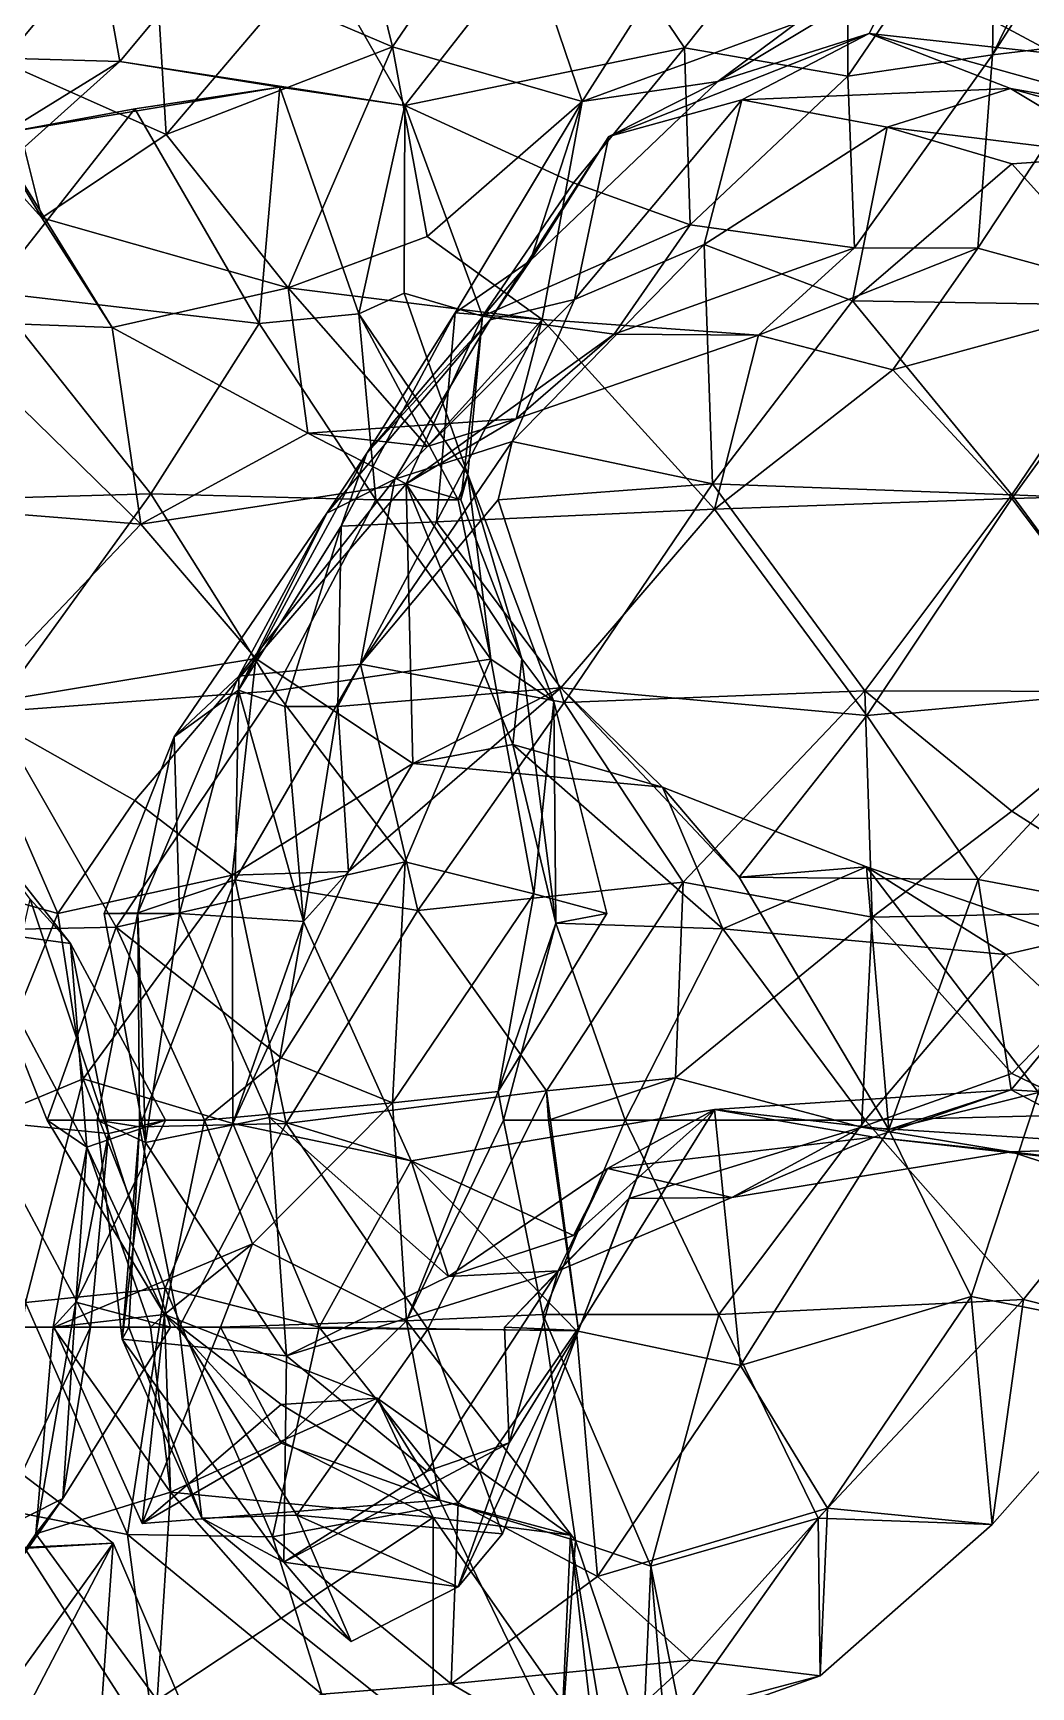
# Model space of a CAD drawing. Extents: x 290034 to 295698, y 4553723 to 4561693.
# Drawn here: x 294157.6 to 294243.6, y 4558840.3 to 4558982.8 of the extents above; entities that cross this region are included whole.
import ezdxf

# ---------------------------------------------------------------- set-up
doc = ezdxf.new("R2010")
doc.units = 0
doc.layers.add('Au_ppm_Pref_-_0_2', color=7, linetype='CONTINUOUS')

msp = doc.modelspace()

# ---------------------------------------------------------------- linework, layer by layer
at = {"layer": 'Au_ppm_Pref_-_0_2'}
for points in [[(294213.74, 4558981.51, 1814.9), (294204.37, 4558995.38, 1816.38), (294227.8, 4558999.2, 1815.63)], [(294213.74, 4558981.51, 1814.9), (294227.8, 4558999.2, 1815.63), (294227.8, 4558979.06, 1811.23)], [(294240.58, 4558997.82, 1810.99), (294227.8, 4558979.06, 1811.23), (294227.8, 4558999.2, 1815.63)], [(294249.56, 4558999.91, 1805.55), (294240.29, 4558980.88, 1804.52), (294240.58, 4558997.82, 1810.99)], [(294249.56, 4558999.91, 1805.55), (294250.02, 4558996.01, 1800.73), (294240.29, 4558980.88, 1804.52)], [(294161.83, 4558998.42, 1812.17), (294150.03, 4558980.75, 1812.16), (294147.19, 4558996.01, 1808.65)], [(294165.09, 4558980.32, 1818.17), (294150.03, 4558980.75, 1812.16), (294161.83, 4558998.42, 1812.17)], [(294154.99, 4558980.28, 1789.01), (294167.79, 4558995.62, 1790.18), (294151.19, 4558997.82, 1791.68)], [(294178.31, 4558996.24, 1815.52), (294165.09, 4558980.32, 1818.17), (294161.83, 4558998.42, 1812.17)], [(294240.58, 4558997.82, 1810.99), (294240.29, 4558980.88, 1804.52), (294227.8, 4558979.06, 1811.23)], [(294189.64, 4558976.52, 1816.63), (294165.09, 4558980.32, 1818.17), (294178.31, 4558996.24, 1815.52)], [(294189.64, 4558976.52, 1816.63), (294178.31, 4558996.24, 1815.52), (294204.37, 4558995.38, 1816.38)], [(294178.97, 4558985.7, 1790.24), (294188.56, 4558981.59, 1791.13), (294185.04, 4558996.01, 1790.81)], [(294188.56, 4558981.59, 1791.13), (294198.42, 4558996.01, 1790.97), (294185.04, 4558996.01, 1790.81)], [(294204.92, 4558976.87, 1788.7), (294198.42, 4558996.01, 1790.97), (294188.56, 4558981.59, 1791.13)], [(294204.92, 4558976.87, 1788.7), (294216.82, 4558995.51, 1789.87), (294198.42, 4558996.01, 1790.97)], [(294245.64, 4558980.97, 1780.73), (294241.67, 4558996.41, 1787.59), (294232.41, 4558988.11, 1780.6)], [(294250.02, 4558996.01, 1800.73), (294250.82, 4558982.15, 1798.44), (294240.29, 4558980.88, 1804.52)], [(294261.93, 4558996.01, 1794.07), (294241.67, 4558996.41, 1787.59), (294253.78, 4558977.43, 1788.26)], [(294253.78, 4558977.43, 1788.26), (294241.67, 4558996.41, 1787.59), (294245.64, 4558980.97, 1780.73)], [(294167.79, 4558995.62, 1790.18), (294154.99, 4558980.28, 1789.01), (294169.08, 4558974.03, 1791.01)], [(294167.79, 4558995.62, 1790.18), (294169.08, 4558974.03, 1791.01), (294178.97, 4558985.7, 1790.24)], [(294189.64, 4558976.52, 1816.63), (294204.37, 4558995.38, 1816.38), (294213.74, 4558981.51, 1814.9)], [(294204.92, 4558976.87, 1788.7), (294223.42, 4558983.66, 1786.88), (294216.82, 4558995.51, 1789.87)], [(294216.6, 4558978.61, 1781.85), (294232.41, 4558988.11, 1780.6), (294223.42, 4558983.66, 1786.88)], [(294232.41, 4558988.11, 1780.6), (294216.6, 4558978.61, 1781.85), (294229.64, 4558982.73, 1775.35)], [(294232.41, 4558988.11, 1780.6), (294229.64, 4558982.73, 1775.35), (294245.64, 4558980.97, 1780.73)], [(294169.08, 4558974.03, 1791.01), (294188.56, 4558981.59, 1791.13), (294178.97, 4558985.7, 1790.24)], [(294204.92, 4558976.87, 1788.7), (294216.6, 4558978.61, 1781.85), (294223.42, 4558983.66, 1786.88)], [(294229.64, 4558982.73, 1775.35), (294216.6, 4558978.61, 1781.85), (294207.23, 4558973.85, 1775.86)], [(294229.64, 4558982.73, 1775.35), (294207.23, 4558973.85, 1775.86), (294218.67, 4558977.02, 1770.86)], [(294218.67, 4558977.02, 1770.86), (294241.82, 4558977.98, 1769.95), (294229.64, 4558982.73, 1775.35)], [(294245.64, 4558980.97, 1780.73), (294229.64, 4558982.73, 1775.35), (294254.82, 4558975.7, 1775.84)], [(294254.82, 4558975.7, 1775.84), (294229.64, 4558982.73, 1775.35), (294241.82, 4558977.98, 1769.95)], [(294240.29, 4558980.88, 1804.52), (294250.82, 4558982.15, 1798.44), (294239.03, 4558964.24, 1797.84)], [(294250.82, 4558982.15, 1798.44), (294254.53, 4558959.98, 1794.57), (294239.03, 4558964.24, 1797.84)], [(294158.35, 4558966.86, 1793.68), (294145.85, 4558980.68, 1793.68), (294152.23, 4558977.11, 1799.02)], [(294145.85, 4558980.68, 1793.68), (294158.35, 4558966.86, 1793.68), (294154.99, 4558980.28, 1789.01)], [(294165.09, 4558980.32, 1818.17), (294146.23, 4558963.42, 1817.43), (294150.03, 4558980.75, 1812.16)], [(294155.14, 4558974.17, 1822.68), (294146.23, 4558963.42, 1817.43), (294165.09, 4558980.32, 1818.17)], [(294178.86, 4558978.11, 1823.32), (294155.14, 4558974.17, 1822.68), (294165.09, 4558980.32, 1818.17)], [(294178.86, 4558978.11, 1823.32), (294165.09, 4558980.32, 1818.17), (294189.64, 4558976.52, 1816.63)], [(294188.56, 4558981.59, 1791.13), (294169.08, 4558974.03, 1791.01), (294179.58, 4558960.83, 1793.95)], [(294191.57, 4558965.23, 1789.35), (294188.56, 4558981.59, 1791.13), (294179.58, 4558960.83, 1793.95)], [(294191.57, 4558965.23, 1789.35), (294204.92, 4558976.87, 1788.7), (294188.56, 4558981.59, 1791.13)], [(294189.64, 4558976.52, 1816.63), (294213.74, 4558981.51, 1814.9), (294204.16, 4558969.87, 1814.27)], [(294204.16, 4558969.87, 1814.27), (294213.74, 4558981.51, 1814.9), (294214.24, 4558966.24, 1810.73)], [(294227.8, 4558979.06, 1811.23), (294214.24, 4558966.24, 1810.73), (294213.74, 4558981.51, 1814.9)], [(294228.39, 4558964.26, 1804.72), (294227.8, 4558979.06, 1811.23), (294240.29, 4558980.88, 1804.52)], [(294228.39, 4558964.26, 1804.72), (294240.29, 4558980.88, 1804.52), (294239.03, 4558964.24, 1797.84)], [(294158.35, 4558966.86, 1793.68), (294169.08, 4558974.03, 1791.01), (294154.99, 4558980.28, 1789.01)], [(294214.24, 4558966.24, 1810.73), (294227.8, 4558979.06, 1811.23), (294228.39, 4558964.26, 1804.72)], [(294178.86, 4558978.11, 1823.32), (294166.37, 4558976.25, 1828.66), (294155.14, 4558974.17, 1822.68)], [(294178.86, 4558978.11, 1823.32), (294177.07, 4558957.76, 1828.9), (294166.37, 4558976.25, 1828.66)], [(294178.86, 4558978.11, 1823.32), (294185.68, 4558958.59, 1822.49), (294177.07, 4558957.76, 1828.9)], [(294178.86, 4558978.11, 1823.32), (294189.64, 4558976.52, 1816.63), (294185.68, 4558958.59, 1822.49)], [(294204.92, 4558976.87, 1788.7), (294200.46, 4558963.16, 1780.9), (294216.6, 4558978.61, 1781.85)], [(294200.46, 4558963.16, 1780.9), (294207.23, 4558973.85, 1775.86), (294216.6, 4558978.61, 1781.85)], [(294241.82, 4558977.98, 1769.95), (294218.67, 4558977.02, 1770.86), (294231.2, 4558974.66, 1764.29)], [(294251.57, 4558972.16, 1764.58), (294241.82, 4558977.98, 1769.95), (294231.2, 4558974.66, 1764.29)], [(294254.82, 4558975.7, 1775.84), (294241.82, 4558977.98, 1769.95), (294264.93, 4558971.56, 1771.08)], [(294264.93, 4558971.56, 1771.08), (294241.82, 4558977.98, 1769.95), (294251.57, 4558972.16, 1764.58)], [(294164.41, 4558957.41, 1798.91), (294152.23, 4558977.11, 1799.02), (294148.93, 4558957.97, 1803.94)], [(294158.35, 4558966.86, 1793.68), (294152.23, 4558977.11, 1799.02), (294164.41, 4558957.41, 1798.91)], [(294177.07, 4558957.76, 1828.9), (294153.93, 4558960.45, 1829.31), (294166.37, 4558976.25, 1828.66)], [(294166.37, 4558976.25, 1828.66), (294153.93, 4558960.45, 1829.31), (294155.14, 4558974.17, 1822.68)], [(294189.64, 4558976.52, 1816.63), (294189.57, 4558960.37, 1817.43), (294185.68, 4558958.59, 1822.49)], [(294189.64, 4558976.52, 1816.63), (294196.34, 4558958.39, 1811.89), (294189.57, 4558960.37, 1817.43)], [(294204.16, 4558969.87, 1814.27), (294196.34, 4558958.39, 1811.89), (294189.64, 4558976.52, 1816.63)], [(294191.57, 4558965.23, 1789.35), (294201.48, 4558958.08, 1793.18), (294204.92, 4558976.87, 1788.7)], [(294193.96, 4558958.67, 1786.99), (294204.92, 4558976.87, 1788.7), (294201.48, 4558958.08, 1793.18)], [(294193.96, 4558958.67, 1786.99), (294200.46, 4558963.16, 1780.9), (294204.92, 4558976.87, 1788.7)], [(294204.25, 4558959.8, 1769.77), (294218.67, 4558977.02, 1770.86), (294207.23, 4558973.85, 1775.86)], [(294204.25, 4558959.8, 1769.77), (294215.44, 4558964.55, 1763.8), (294218.67, 4558977.02, 1770.86)], [(294218.67, 4558977.02, 1770.86), (294215.44, 4558964.55, 1763.8), (294231.2, 4558974.66, 1764.29)], [(294228.21, 4558959.71, 1759.68), (294231.2, 4558974.66, 1764.29), (294215.44, 4558964.55, 1763.8)], [(294231.2, 4558974.66, 1764.29), (294228.21, 4558959.71, 1759.68), (294241.96, 4558971.51, 1760.27)], [(294251.57, 4558972.16, 1764.58), (294231.2, 4558974.66, 1764.29), (294241.96, 4558971.51, 1760.27)], [(294158.35, 4558966.86, 1793.68), (294179.58, 4558960.83, 1793.95), (294169.08, 4558974.03, 1791.01)], [(294204.25, 4558959.8, 1769.77), (294207.23, 4558973.85, 1775.86), (294197, 4558958.05, 1775.86)], [(294207.23, 4558973.85, 1775.86), (294200.46, 4558963.16, 1780.9), (294197, 4558958.05, 1775.86)], [(294251.57, 4558972.16, 1764.58), (294241.96, 4558971.51, 1760.27), (294252.98, 4558959.3, 1759.14)], [(294241.96, 4558971.51, 1760.27), (294228.21, 4558959.71, 1759.68), (294252.98, 4558959.3, 1759.14)], [(294214.24, 4558966.24, 1810.73), (294196.34, 4558958.39, 1811.89), (294204.16, 4558969.87, 1814.27)], [(294179.58, 4558960.83, 1793.95), (294158.35, 4558966.86, 1793.68), (294164.41, 4558957.41, 1798.91)], [(294196.34, 4558958.39, 1811.89), (294214.24, 4558966.24, 1810.73), (294207.69, 4558956.82, 1805.77)], [(294228.39, 4558964.26, 1804.72), (294207.69, 4558956.82, 1805.77), (294214.24, 4558966.24, 1810.73)], [(294201.48, 4558958.08, 1793.18), (294191.57, 4558965.23, 1789.35), (294179.58, 4558960.83, 1793.95)], [(294204.25, 4558959.8, 1769.77), (294198.88, 4558947.57, 1763.03), (294215.44, 4558964.55, 1763.8)], [(294215.44, 4558964.55, 1763.8), (294198.88, 4558947.57, 1763.03), (294216.15, 4558943.94, 1759.33)], [(294207.69, 4558956.82, 1805.77), (294228.39, 4558964.26, 1804.72), (294220.12, 4558956.75, 1800.45)], [(294228.21, 4558959.71, 1759.68), (294215.44, 4558964.55, 1763.8), (294216.15, 4558943.94, 1759.33)], [(294239.03, 4558964.24, 1797.84), (294220.12, 4558956.75, 1800.45), (294228.39, 4558964.26, 1804.72)], [(294231.7, 4558953.75, 1794.78), (294220.12, 4558956.75, 1800.45), (294239.03, 4558964.24, 1797.84)], [(294239.03, 4558964.24, 1797.84), (294254.53, 4558959.98, 1794.57), (294231.7, 4558953.75, 1794.78)], [(294193.96, 4558958.67, 1786.99), (294186.36, 4558946.57, 1781.17), (294200.46, 4558963.16, 1780.9)], [(294186.36, 4558946.57, 1781.17), (294197, 4558958.05, 1775.86), (294200.46, 4558963.16, 1780.9)], [(294142.31, 4558942.34, 1828.67), (294153.93, 4558960.45, 1829.31), (294167.74, 4558943.06, 1830.46)], [(294177.07, 4558957.76, 1828.9), (294167.74, 4558943.06, 1830.46), (294153.93, 4558960.45, 1829.31)], [(294164.41, 4558957.41, 1798.91), (294181.27, 4558948.29, 1800.44), (294179.58, 4558960.83, 1793.95)], [(294181.27, 4558948.29, 1800.44), (294191.57, 4558947.14, 1795.2), (294179.58, 4558960.83, 1793.95)], [(294179.58, 4558960.83, 1793.95), (294191.57, 4558947.14, 1795.2), (294201.48, 4558958.08, 1793.18)], [(294185.68, 4558958.59, 1822.49), (294189.57, 4558960.37, 1817.43), (294195.08, 4558944.75, 1817.71)], [(294196.34, 4558958.39, 1811.89), (294195.08, 4558944.75, 1817.71), (294189.57, 4558960.37, 1817.43)], [(294204.25, 4558959.8, 1769.77), (294197, 4558958.05, 1775.86), (294188.77, 4558944.34, 1769.92)], [(294204.25, 4558959.8, 1769.77), (294188.77, 4558944.34, 1769.92), (294198.88, 4558947.57, 1763.03)], [(294216.15, 4558943.94, 1759.33), (294241.94, 4558942.99, 1758.9), (294228.21, 4558959.71, 1759.68)], [(294252.98, 4558959.3, 1759.14), (294228.21, 4558959.71, 1759.68), (294241.94, 4558942.99, 1758.9)], [(294254.53, 4558959.98, 1794.57), (294241.96, 4558942.66, 1792.78), (294231.7, 4558953.75, 1794.78)], [(294252.98, 4558959.3, 1759.14), (294241.94, 4558942.99, 1758.9), (294267.34, 4558941.92, 1758.75)], [(294241.96, 4558942.66, 1792.78), (294254.53, 4558959.98, 1794.57), (294267.29, 4558943.37, 1792.63)], [(294144.65, 4558942.24, 1805.86), (294166.89, 4558940.45, 1803.22), (294148.93, 4558957.97, 1803.94)], [(294166.89, 4558940.45, 1803.22), (294164.41, 4558957.41, 1798.91), (294148.93, 4558957.97, 1803.94)], [(294187.13, 4558942.56, 1827.22), (294167.74, 4558943.06, 1830.46), (294177.07, 4558957.76, 1828.9)], [(294185.68, 4558958.59, 1822.49), (294187.13, 4558942.56, 1827.22), (294177.07, 4558957.76, 1828.9)], [(294197, 4558958.05, 1775.86), (294186.36, 4558946.57, 1781.17), (294182.92, 4558941.41, 1776.81)], [(294182.92, 4558941.41, 1776.81), (294188.77, 4558944.34, 1769.92), (294197, 4558958.05, 1775.86)], [(294193.96, 4558958.67, 1786.99), (294192.37, 4558940.65, 1792.66), (294184.14, 4558940.29, 1787.04)], [(294193.96, 4558958.67, 1786.99), (294184.14, 4558940.29, 1787.04), (294186.36, 4558946.57, 1781.17)], [(294185.68, 4558958.59, 1822.49), (294194.22, 4558942.56, 1823.37), (294187.13, 4558942.56, 1827.22)], [(294194.22, 4558942.56, 1823.37), (294185.68, 4558958.59, 1822.49), (294195.08, 4558944.75, 1817.71)], [(294194.47, 4558942.56, 1811.49), (294196.34, 4558958.39, 1811.89), (294189.76, 4558943.92, 1806.03)], [(294189.76, 4558943.92, 1806.03), (294196.34, 4558958.39, 1811.89), (294207.69, 4558956.82, 1805.77)], [(294199.23, 4558949.54, 1799.62), (294201.48, 4558958.08, 1793.18), (294191.57, 4558947.14, 1795.2)], [(294193.96, 4558958.67, 1786.99), (294201.48, 4558958.08, 1793.18), (294192.37, 4558940.65, 1792.66)], [(294216.33, 4558941.74, 1794.13), (294192.37, 4558940.65, 1792.66), (294201.48, 4558958.08, 1793.18)], [(294196.34, 4558958.39, 1811.89), (294194.47, 4558942.56, 1811.49), (294195.08, 4558944.75, 1817.71)], [(294220.12, 4558956.75, 1800.45), (294201.48, 4558958.08, 1793.18), (294199.23, 4558949.54, 1799.62)], [(294220.12, 4558956.75, 1800.45), (294216.33, 4558941.74, 1794.13), (294201.48, 4558958.08, 1793.18)], [(294166.89, 4558940.45, 1803.22), (294181.27, 4558948.29, 1800.44), (294164.41, 4558957.41, 1798.91)], [(294207.69, 4558956.82, 1805.77), (294199.23, 4558949.54, 1799.62), (294189.76, 4558943.92, 1806.03)], [(294199.23, 4558949.54, 1799.62), (294207.69, 4558956.82, 1805.77), (294220.12, 4558956.75, 1800.45)], [(294220.12, 4558956.75, 1800.45), (294231.7, 4558953.75, 1794.78), (294216.33, 4558941.74, 1794.13)], [(294216.33, 4558941.74, 1794.13), (294231.7, 4558953.75, 1794.78), (294241.96, 4558942.66, 1792.78)], [(294181.27, 4558948.29, 1800.44), (294189.76, 4558943.92, 1806.03), (294199.23, 4558949.54, 1799.62)], [(294181.27, 4558948.29, 1800.44), (294199.23, 4558949.54, 1799.62), (294191.57, 4558947.14, 1795.2)], [(294181.27, 4558948.29, 1800.44), (294166.89, 4558940.45, 1803.22), (294189.76, 4558943.92, 1806.03)], [(294188.77, 4558944.34, 1769.92), (294185.81, 4558928.39, 1762.58), (294198.88, 4558947.57, 1763.03)], [(294197.68, 4558942.56, 1760.92), (294198.88, 4558947.57, 1763.03), (294185.81, 4558928.39, 1762.58)], [(294198.88, 4558947.57, 1763.03), (294197.68, 4558942.56, 1760.92), (294216.15, 4558943.94, 1759.33)], [(294184.14, 4558940.29, 1787.04), (294175.3, 4558926.15, 1781.8), (294186.36, 4558946.57, 1781.17)], [(294182.92, 4558941.41, 1776.81), (294186.36, 4558946.57, 1781.17), (294175.3, 4558926.15, 1781.8)], [(294194.22, 4558942.56, 1823.37), (294195.08, 4558944.75, 1817.71), (294197.05, 4558928.84, 1824.72)], [(294199.71, 4558928.85, 1811.49), (294195.08, 4558944.75, 1817.71), (294194.47, 4558942.56, 1811.49)], [(294202.47, 4558925.17, 1817.36), (294197.05, 4558928.84, 1824.72), (294195.08, 4558944.75, 1817.71)], [(294195.08, 4558944.75, 1817.71), (294199.71, 4558928.85, 1811.49), (294202.47, 4558925.17, 1817.36)], [(294166.89, 4558940.45, 1803.22), (294176.79, 4558928.89, 1803.14), (294189.76, 4558943.92, 1806.03)], [(294182.92, 4558941.41, 1776.81), (294175.34, 4558927.36, 1770.05), (294188.77, 4558944.34, 1769.92)], [(294188.77, 4558944.34, 1769.92), (294175.34, 4558927.36, 1770.05), (294185.81, 4558928.39, 1762.58)], [(294190.33, 4558919.84, 1800), (294189.76, 4558943.92, 1806.03), (294176.79, 4558928.89, 1803.14)], [(294190.33, 4558919.84, 1800), (294198.93, 4558921.47, 1805.53), (294189.76, 4558943.92, 1806.03)], [(294198.93, 4558921.47, 1805.53), (294199.71, 4558928.85, 1811.49), (294189.76, 4558943.92, 1806.03)], [(294189.76, 4558943.92, 1806.03), (294199.71, 4558928.85, 1811.49), (294194.47, 4558942.56, 1811.49)], [(294216.15, 4558943.94, 1759.33), (294197.68, 4558942.56, 1760.92), (294203.37, 4558925.08, 1759.53)], [(294203.37, 4558925.08, 1759.53), (294229.29, 4558926.11, 1759.56), (294216.15, 4558943.94, 1759.33)], [(294216.15, 4558943.94, 1759.33), (294229.29, 4558926.11, 1759.56), (294241.94, 4558942.99, 1758.9)], [(294267.29, 4558943.37, 1792.63), (294254.34, 4558926.28, 1791.94), (294241.96, 4558942.66, 1792.78)], [(294167.74, 4558943.06, 1830.46), (294154.13, 4558924.28, 1829.52), (294142.31, 4558942.34, 1828.67)], [(294151.94, 4558924.79, 1803.42), (294166.89, 4558940.45, 1803.22), (294144.65, 4558942.24, 1805.86)], [(294167.74, 4558943.06, 1830.46), (294178.42, 4558926.1, 1828.79), (294154.13, 4558924.28, 1829.52)], [(294178.42, 4558926.1, 1828.79), (294167.74, 4558943.06, 1830.46), (294187.13, 4558942.56, 1827.22)], [(294178.42, 4558926.1, 1828.79), (294187.13, 4558942.56, 1827.22), (294197.05, 4558928.84, 1824.72)], [(294203.37, 4558925.08, 1759.53), (294197.68, 4558942.56, 1760.92), (294185.81, 4558928.39, 1762.58)], [(294187.13, 4558942.56, 1827.22), (294194.22, 4558942.56, 1823.37), (294197.05, 4558928.84, 1824.72)], [(294229.45, 4558923.98, 1792.3), (294216.33, 4558941.74, 1794.13), (294241.96, 4558942.66, 1792.78)], [(294254.43, 4558926.05, 1759.45), (294241.94, 4558942.99, 1758.9), (294229.29, 4558926.11, 1759.56)], [(294229.45, 4558923.98, 1792.3), (294241.96, 4558942.66, 1792.78), (294254.34, 4558926.28, 1791.94)], [(294254.43, 4558926.05, 1759.45), (294267.34, 4558941.92, 1758.75), (294241.94, 4558942.99, 1758.9)], [(294176.79, 4558928.89, 1803.14), (294166.89, 4558940.45, 1803.22), (294151.94, 4558924.79, 1803.42)], [(294182.92, 4558941.41, 1776.81), (294175.3, 4558926.15, 1781.8), (294169.77, 4558922.13, 1775.86)], [(294182.92, 4558941.41, 1776.81), (294169.77, 4558922.13, 1775.86), (294175.34, 4558927.36, 1770.05)], [(294183.85, 4558924.74, 1791.37), (294192.37, 4558940.65, 1792.66), (294203.07, 4558926.35, 1794.48)], [(294183.85, 4558924.74, 1791.37), (294184.14, 4558940.29, 1787.04), (294192.37, 4558940.65, 1792.66)], [(294203.07, 4558926.35, 1794.48), (294192.37, 4558940.65, 1792.66), (294216.33, 4558941.74, 1794.13)], [(294216.33, 4558941.74, 1794.13), (294229.45, 4558923.98, 1792.3), (294203.07, 4558926.35, 1794.48)], [(294184.14, 4558940.29, 1787.04), (294179.3, 4558924.74, 1787.74), (294175.3, 4558926.15, 1781.8)], [(294183.85, 4558924.74, 1791.37), (294179.3, 4558924.74, 1787.74), (294184.14, 4558940.29, 1787.04)], [(294166.37, 4558916.66, 1802.31), (294176.79, 4558928.89, 1803.14), (294151.94, 4558924.79, 1803.42)], [(294174.75, 4558910.22, 1798.56), (294176.79, 4558928.89, 1803.14), (294166.37, 4558916.66, 1802.31)], [(294176.79, 4558928.89, 1803.14), (294174.75, 4558910.22, 1798.56), (294190.33, 4558919.84, 1800)], [(294175.34, 4558927.36, 1770.05), (294175.01, 4558909.82, 1762.97), (294185.81, 4558928.39, 1762.58)], [(294190.76, 4558907.16, 1759.55), (294185.81, 4558928.39, 1762.58), (294175.01, 4558909.82, 1762.97)], [(294178.42, 4558926.1, 1828.79), (294197.05, 4558928.84, 1824.72), (294189.67, 4558911.36, 1826.94)], [(294203.37, 4558925.08, 1759.53), (294185.81, 4558928.39, 1762.58), (294190.76, 4558907.16, 1759.55)], [(294189.67, 4558911.36, 1826.94), (294197.05, 4558928.84, 1824.72), (294200.74, 4558908.61, 1822.9)], [(294200.74, 4558908.61, 1822.9), (294197.05, 4558928.84, 1824.72), (294202.47, 4558925.17, 1817.36)], [(294198.93, 4558921.47, 1805.53), (294202.64, 4558906.07, 1811.22), (294199.71, 4558928.85, 1811.49)], [(294199.71, 4558928.85, 1811.49), (294202.64, 4558906.07, 1811.22), (294202.47, 4558925.17, 1817.36)], [(294166.62, 4558906.98, 1769.89), (294175.34, 4558927.36, 1770.05), (294169.77, 4558922.13, 1775.86)], [(294175.01, 4558909.82, 1762.97), (294175.34, 4558927.36, 1770.05), (294166.62, 4558906.98, 1769.89)], [(294184.77, 4558910.54, 1793.68), (294183.85, 4558924.74, 1791.37), (294203.07, 4558926.35, 1794.48)], [(294190.33, 4558919.84, 1800), (294184.77, 4558910.54, 1793.68), (294203.07, 4558926.35, 1794.48)], [(294190.33, 4558919.84, 1800), (294203.07, 4558926.35, 1794.48), (294211.85, 4558917.79, 1799.62)], [(294203.07, 4558926.35, 1794.48), (294229.45, 4558923.98, 1792.3), (294218.46, 4558910.05, 1794.37)], [(294211.85, 4558917.79, 1799.62), (294203.07, 4558926.35, 1794.48), (294218.46, 4558910.05, 1794.37)], [(294229.45, 4558923.98, 1792.3), (294254.34, 4558926.28, 1791.94), (294239.04, 4558909.84, 1791.32)], [(294254.34, 4558926.28, 1791.94), (294254.47, 4558906.94, 1787.68), (294239.04, 4558909.84, 1791.32)], [(294146.43, 4558910.64, 1806.53), (294159.72, 4558906.92, 1802.42), (294151.94, 4558924.79, 1803.42)], [(294166.37, 4558916.66, 1802.31), (294151.94, 4558924.79, 1803.42), (294159.72, 4558906.92, 1802.42)], [(294164.76, 4558905.75, 1829.06), (294154.13, 4558924.28, 1829.52), (294178.42, 4558926.1, 1828.79)], [(294164.76, 4558905.75, 1829.06), (294178.42, 4558926.1, 1828.79), (294189.67, 4558911.36, 1826.94)], [(294169.77, 4558922.13, 1775.86), (294175.3, 4558926.15, 1781.8), (294170.22, 4558906.92, 1780.99)], [(294180.9, 4558906.22, 1787.93), (294170.22, 4558906.92, 1780.99), (294175.3, 4558926.15, 1781.8)], [(294180.9, 4558906.22, 1787.93), (294175.3, 4558926.15, 1781.8), (294179.3, 4558924.74, 1787.74)], [(294203.37, 4558925.08, 1759.53), (294190.76, 4558907.16, 1759.55), (294213.63, 4558909.61, 1760.41)], [(294202.47, 4558925.17, 1817.36), (294207.05, 4558906.92, 1817.43), (294200.74, 4558908.61, 1822.9)], [(294202.47, 4558925.17, 1817.36), (294202.64, 4558906.07, 1811.22), (294207.05, 4558906.92, 1817.43)], [(294203.37, 4558925.08, 1759.53), (294213.63, 4558909.61, 1760.41), (294229.29, 4558926.11, 1759.56)], [(294229.29, 4558926.11, 1759.56), (294213.63, 4558909.61, 1760.41), (294229.9, 4558906.6, 1763.5)], [(294254.43, 4558926.05, 1759.45), (294229.29, 4558926.11, 1759.56), (294241.96, 4558915.72, 1760.97)], [(294241.96, 4558915.72, 1760.97), (294229.29, 4558926.11, 1759.56), (294229.9, 4558906.6, 1763.5)], [(294254.43, 4558926.05, 1759.45), (294241.96, 4558915.72, 1760.97), (294255.48, 4558907.09, 1764.37)], [(294164.76, 4558905.75, 1829.06), (294152.28, 4558905.47, 1834.67), (294154.13, 4558924.28, 1829.52)], [(294183.85, 4558924.74, 1791.37), (294180.9, 4558906.22, 1787.93), (294179.3, 4558924.74, 1787.74)], [(294183.85, 4558924.74, 1791.37), (294184.77, 4558910.54, 1793.68), (294180.9, 4558906.22, 1787.93)], [(294229.45, 4558923.98, 1792.3), (294239.04, 4558909.84, 1791.32), (294218.46, 4558910.05, 1794.37)], [(294170.22, 4558906.92, 1780.99), (294163.73, 4558906.92, 1775.86), (294169.77, 4558922.13, 1775.86)], [(294169.77, 4558922.13, 1775.86), (294163.73, 4558906.92, 1775.86), (294166.62, 4558906.98, 1769.89)], [(294190.33, 4558919.84, 1800), (294211.85, 4558917.79, 1799.62), (294198.93, 4558921.47, 1805.53)], [(294211.85, 4558917.79, 1799.62), (294217.03, 4558905.59, 1805.25), (294198.93, 4558921.47, 1805.53)], [(294198.93, 4558921.47, 1805.53), (294217.03, 4558905.59, 1805.25), (294202.64, 4558906.07, 1811.22)], [(294190.33, 4558919.84, 1800), (294174.75, 4558910.22, 1798.56), (294184.77, 4558910.54, 1793.68)], [(294149.5, 4558918.7, 1841.19), (294160.82, 4558904.33, 1841.19), (294157.36, 4558908.14, 1847.11)], [(294160.82, 4558904.33, 1841.19), (294149.5, 4558918.7, 1841.19), (294152.28, 4558905.47, 1834.67)], [(294217.03, 4558905.59, 1805.25), (294211.85, 4558917.79, 1799.62), (294229.43, 4558910.92, 1799.56)], [(294211.85, 4558917.79, 1799.62), (294218.46, 4558910.05, 1794.37), (294229.43, 4558910.92, 1799.56)], [(294166.37, 4558916.66, 1802.31), (294159.72, 4558906.92, 1802.42), (294174.75, 4558910.22, 1798.56)], [(294255.48, 4558907.09, 1764.37), (294241.96, 4558915.72, 1760.97), (294229.9, 4558906.6, 1763.5)], [(294159.72, 4558906.92, 1802.42), (294146.43, 4558910.64, 1806.53), (294152.29, 4558888.67, 1805.15)], [(294164.76, 4558905.75, 1829.06), (294189.67, 4558911.36, 1826.94), (294178.97, 4558894.49, 1827.52)], [(294174.75, 4558910.22, 1798.56), (294174.81, 4558888.81, 1792.59), (294184.77, 4558910.54, 1793.68)], [(294184.77, 4558910.54, 1793.68), (294174.81, 4558888.81, 1792.59), (294180.9, 4558906.22, 1787.93)], [(294188.56, 4558890.59, 1822.63), (294178.97, 4558894.49, 1827.52), (294189.67, 4558911.36, 1826.94)], [(294200.74, 4558908.61, 1822.9), (294188.56, 4558890.59, 1822.63), (294189.67, 4558911.36, 1826.94)], [(294241.42, 4558903.39, 1805.09), (294217.03, 4558905.59, 1805.25), (294229.43, 4558910.92, 1799.56)], [(294218.46, 4558910.05, 1794.37), (294231.34, 4558888.3, 1793.46), (294229.43, 4558910.92, 1799.56)], [(294231.34, 4558888.3, 1793.46), (294244.23, 4558891.5, 1797.75), (294229.43, 4558910.92, 1799.56)], [(294229.43, 4558910.92, 1799.56), (294244.23, 4558891.5, 1797.75), (294247.38, 4558904.77, 1799.62)], [(294229.43, 4558910.92, 1799.56), (294247.38, 4558904.77, 1799.62), (294241.42, 4558903.39, 1805.09)], [(294174.75, 4558910.22, 1798.56), (294159.72, 4558906.92, 1802.42), (294161.92, 4558892.66, 1798.5)], [(294174.75, 4558910.22, 1798.56), (294161.92, 4558892.66, 1798.5), (294174.81, 4558888.81, 1792.59)], [(294166.77, 4558888.54, 1764.23), (294175.01, 4558909.82, 1762.97), (294166.62, 4558906.98, 1769.89)], [(294166.77, 4558888.54, 1764.23), (294179.41, 4558888.83, 1758.29), (294175.01, 4558909.82, 1762.97)], [(294190.76, 4558907.16, 1759.55), (294175.01, 4558909.82, 1762.97), (294179.41, 4558888.83, 1758.29)], [(294213.63, 4558909.61, 1760.41), (294190.76, 4558907.16, 1759.55), (294201.85, 4558891.63, 1759.97)], [(294213.63, 4558909.61, 1760.41), (294201.85, 4558891.63, 1759.97), (294212.97, 4558892.75, 1765.05)], [(294213.63, 4558909.61, 1760.41), (294212.97, 4558892.75, 1765.05), (294229.9, 4558906.6, 1763.5)], [(294218.46, 4558910.05, 1794.37), (294239.04, 4558909.84, 1791.32), (294231.34, 4558888.3, 1793.46)], [(294239.04, 4558909.84, 1791.32), (294241.89, 4558891.71, 1786.9), (294231.34, 4558888.3, 1793.46)], [(294254.47, 4558906.94, 1787.68), (294241.89, 4558891.71, 1786.9), (294239.04, 4558909.84, 1791.32)], [(294153, 4558889.06, 1853.18), (294157.36, 4558908.14, 1847.11), (294164.1, 4558887.95, 1846.72)], [(294164.1, 4558887.95, 1846.72), (294157.36, 4558908.14, 1847.11), (294160.82, 4558904.33, 1841.19)], [(294188.56, 4558890.59, 1822.63), (294200.74, 4558908.61, 1822.9), (294197.68, 4558891.59, 1817.43)], [(294197.68, 4558891.59, 1817.43), (294200.74, 4558908.61, 1822.9), (294207.05, 4558906.92, 1817.43)], [(294159.72, 4558906.92, 1802.42), (294152.29, 4558888.67, 1805.15), (294161.92, 4558892.66, 1798.5)], [(294167.29, 4558887.17, 1775.3), (294163.11, 4558889.1, 1769.92), (294166.62, 4558906.98, 1769.89)], [(294166.62, 4558906.98, 1769.89), (294163.11, 4558889.1, 1769.92), (294166.77, 4558888.54, 1764.23)], [(294167.29, 4558887.17, 1775.3), (294166.62, 4558906.98, 1769.89), (294163.73, 4558906.92, 1775.86)], [(294170.22, 4558906.92, 1780.99), (294167.29, 4558887.17, 1775.3), (294163.73, 4558906.92, 1775.86)], [(294170.22, 4558906.92, 1780.99), (294177.98, 4558889.35, 1781.78), (294167.29, 4558887.17, 1775.3)], [(294180.9, 4558906.22, 1787.93), (294177.98, 4558889.35, 1781.78), (294170.22, 4558906.92, 1780.99)], [(294190.76, 4558907.16, 1759.55), (294179.41, 4558888.83, 1758.29), (294201.85, 4558891.63, 1759.97)], [(294197.68, 4558891.59, 1817.43), (294207.05, 4558906.92, 1817.43), (294202.64, 4558906.07, 1811.22)], [(294229.9, 4558906.6, 1763.5), (294212.97, 4558892.75, 1765.05), (294228.99, 4558888.51, 1769.68)], [(294229.9, 4558906.6, 1763.5), (294228.99, 4558888.51, 1769.68), (294241.96, 4558893.12, 1765.32)], [(294255.48, 4558907.09, 1764.37), (294229.9, 4558906.6, 1763.5), (294241.96, 4558893.12, 1765.32)], [(294269.57, 4558890, 1787.18), (294241.89, 4558891.71, 1786.9), (294254.47, 4558906.94, 1787.68)], [(294255.48, 4558907.09, 1764.37), (294241.96, 4558893.12, 1765.32), (294254.95, 4558886.84, 1769.29)], [(294164.76, 4558905.75, 1829.06), (294158.8, 4558889.1, 1830.12), (294152.28, 4558905.47, 1834.67)], [(294152.28, 4558905.47, 1834.67), (294162.24, 4558886.77, 1835.7), (294160.82, 4558904.33, 1841.19)], [(294152.28, 4558905.47, 1834.67), (294158.8, 4558889.1, 1830.12), (294162.24, 4558886.77, 1835.7)], [(294164.76, 4558905.75, 1829.06), (294172.37, 4558889.1, 1826.2), (294158.8, 4558889.1, 1830.12)], [(294164.76, 4558905.75, 1829.06), (294178.97, 4558894.49, 1827.52), (294172.37, 4558889.1, 1826.2)], [(294180.9, 4558906.22, 1787.93), (294174.81, 4558888.81, 1792.59), (294190.18, 4558885.6, 1787.26)], [(294190.18, 4558885.6, 1787.26), (294177.98, 4558889.35, 1781.78), (294180.9, 4558906.22, 1787.93)], [(294202.64, 4558906.07, 1811.22), (294198.14, 4558889.1, 1812.72), (294197.68, 4558891.59, 1817.43)], [(294208.62, 4558889.1, 1807.65), (294198.14, 4558889.1, 1812.72), (294202.64, 4558906.07, 1811.22)], [(294217.03, 4558905.59, 1805.25), (294208.62, 4558889.1, 1807.65), (294202.64, 4558906.07, 1811.22)], [(294217.03, 4558905.59, 1805.25), (294229.31, 4558889.11, 1806.32), (294208.62, 4558889.1, 1807.65)], [(294241.42, 4558903.39, 1805.09), (294229.31, 4558889.11, 1806.32), (294217.03, 4558905.59, 1805.25)], [(294162.24, 4558886.77, 1835.7), (294169.02, 4558889.1, 1841.19), (294160.82, 4558904.33, 1841.19)], [(294160.82, 4558904.33, 1841.19), (294169.02, 4558889.1, 1841.19), (294164.1, 4558887.95, 1846.72)], [(294241.42, 4558903.39, 1805.09), (294255.89, 4558889.77, 1805.37), (294229.31, 4558889.11, 1806.32)], [(294241.42, 4558903.39, 1805.09), (294247.38, 4558904.77, 1799.62), (294255.89, 4558889.77, 1805.37)], [(294188.56, 4558890.59, 1822.63), (294172.37, 4558889.1, 1826.2), (294178.97, 4558894.49, 1827.52)], [(294156.94, 4558873.39, 1799.86), (294161.92, 4558892.66, 1798.5), (294152.29, 4558888.67, 1805.15)], [(294168.97, 4558874.64, 1794.42), (294161.92, 4558892.66, 1798.5), (294156.94, 4558873.39, 1799.86)], [(294168.97, 4558874.64, 1794.42), (294174.81, 4558888.81, 1792.59), (294161.92, 4558892.66, 1798.5)], [(294202.02, 4558889.1, 1763.98), (294212.97, 4558892.75, 1765.05), (294201.85, 4558891.63, 1759.97)], [(294204.59, 4558870.99, 1763.76), (294212.97, 4558892.75, 1765.05), (294202.02, 4558889.1, 1763.98)], [(294212.97, 4558892.75, 1765.05), (294204.59, 4558870.99, 1763.76), (294208.94, 4558882.35, 1769.92)], [(294212.97, 4558892.75, 1765.05), (294208.94, 4558882.35, 1769.92), (294228.99, 4558888.51, 1769.68)], [(294254.95, 4558886.84, 1769.29), (294241.96, 4558893.12, 1765.32), (294228.99, 4558888.51, 1769.68)], [(294188.56, 4558890.59, 1822.63), (294176.52, 4558878.44, 1822.14), (294172.37, 4558889.1, 1826.2)], [(294189.79, 4558871.82, 1816.63), (294176.52, 4558878.44, 1822.14), (294188.56, 4558890.59, 1822.63)], [(294191.61, 4558871.1, 1757.05), (294201.85, 4558891.63, 1759.97), (294179.41, 4558888.83, 1758.29)], [(294189.79, 4558871.82, 1816.63), (294188.56, 4558890.59, 1822.63), (294197.68, 4558891.59, 1817.43)], [(294189.79, 4558871.82, 1816.63), (294197.68, 4558891.59, 1817.43), (294198.14, 4558889.1, 1812.72)], [(294204.59, 4558870.99, 1763.76), (294201.85, 4558891.63, 1759.97), (294191.61, 4558871.1, 1757.05)], [(294201.85, 4558891.63, 1759.97), (294204.59, 4558870.99, 1763.76), (294202.02, 4558889.1, 1763.98)], [(294231.34, 4558888.3, 1793.46), (294241.89, 4558891.71, 1786.9), (294216.31, 4558890.04, 1788.22)], [(294216.31, 4558890.04, 1788.22), (294241.89, 4558891.71, 1786.9), (294230.04, 4558887.63, 1782.3)], [(294254.88, 4558884.83, 1782.03), (294230.04, 4558887.63, 1782.3), (294241.89, 4558891.71, 1786.9)], [(294244.23, 4558891.5, 1797.75), (294231.34, 4558888.3, 1793.46), (294238.45, 4558873.91, 1795.13)], [(294244.23, 4558891.5, 1797.75), (294238.45, 4558873.91, 1795.13), (294254.75, 4558870.66, 1799.59)], [(294269.57, 4558890, 1787.18), (294254.88, 4558884.83, 1782.03), (294241.89, 4558891.71, 1786.9)], [(294167.29, 4558887.17, 1775.3), (294177.98, 4558889.35, 1781.78), (294179.44, 4558868.81, 1776.67)], [(294177.98, 4558889.35, 1781.78), (294190.18, 4558885.6, 1787.26), (294193.39, 4558875.63, 1781.21)], [(294177.98, 4558889.35, 1781.78), (294193.39, 4558875.63, 1781.21), (294179.44, 4558868.81, 1776.67)], [(294190.18, 4558885.6, 1787.26), (294204.43, 4558870.95, 1790.21), (294216.31, 4558890.04, 1788.22)], [(294204.16, 4558879.18, 1785.1), (294190.18, 4558885.6, 1787.26), (294216.31, 4558890.04, 1788.22)], [(294204.16, 4558879.18, 1785.1), (294216.31, 4558890.04, 1788.22), (294207.11, 4558884.94, 1781.8)], [(294204.43, 4558870.95, 1790.21), (294218.56, 4558867.98, 1791.73), (294216.31, 4558890.04, 1788.22)], [(294216.31, 4558890.04, 1788.22), (294230.04, 4558887.63, 1782.3), (294207.11, 4558884.94, 1781.8)], [(294218.56, 4558867.98, 1791.73), (294231.34, 4558888.3, 1793.46), (294216.31, 4558890.04, 1788.22)], [(294242.96, 4558873.66, 1804.94), (294229.31, 4558889.11, 1806.32), (294255.89, 4558889.77, 1805.37)], [(294242.96, 4558873.66, 1804.94), (294255.89, 4558889.77, 1805.37), (294254.75, 4558870.66, 1799.59)], [(294153, 4558889.06, 1853.18), (294162.56, 4558871.28, 1851.28), (294147.36, 4558871.28, 1854.3)], [(294153, 4558889.06, 1853.18), (294164.1, 4558887.95, 1846.72), (294162.56, 4558871.28, 1851.28)], [(294158.8, 4558889.1, 1830.12), (294168.92, 4558872.36, 1829.37), (294162.24, 4558886.77, 1835.7)], [(294158.8, 4558889.1, 1830.12), (294172.37, 4558889.1, 1826.2), (294168.92, 4558872.36, 1829.37)], [(294161.29, 4558873.44, 1841.87), (294164.1, 4558887.95, 1846.72), (294169.02, 4558889.1, 1841.19)], [(294161.29, 4558873.44, 1841.87), (294169.02, 4558889.1, 1841.19), (294162.24, 4558886.77, 1835.7)], [(294161.29, 4558873.44, 1841.87), (294169.43, 4558871.28, 1847.13), (294164.1, 4558887.95, 1846.72)], [(294164.1, 4558887.95, 1846.72), (294169.43, 4558871.28, 1847.13), (294162.56, 4558871.28, 1851.28)], [(294167.29, 4558887.17, 1775.3), (294165.28, 4558870.25, 1769.73), (294163.11, 4558889.1, 1769.92)], [(294166.77, 4558888.54, 1764.23), (294163.11, 4558889.1, 1769.92), (294165.28, 4558870.25, 1769.73)], [(294166.77, 4558888.54, 1764.23), (294165.28, 4558870.25, 1769.73), (294165.85, 4558871.28, 1763.98)], [(294166.77, 4558888.54, 1764.23), (294165.85, 4558871.28, 1763.98), (294170.2, 4558871.28, 1759.85)], [(294166.77, 4558888.54, 1764.23), (294170.2, 4558871.28, 1759.85), (294179.41, 4558888.83, 1758.29)], [(294172.37, 4558889.1, 1826.2), (294176.52, 4558878.44, 1822.14), (294168.92, 4558872.36, 1829.37)], [(294168.97, 4558874.64, 1794.42), (294182.25, 4558871.28, 1789.28), (294174.81, 4558888.81, 1792.59)], [(294170.2, 4558871.28, 1759.85), (294191.61, 4558871.1, 1757.05), (294179.41, 4558888.83, 1758.29)], [(294174.81, 4558888.81, 1792.59), (294182.25, 4558871.28, 1789.28), (294190.18, 4558885.6, 1787.26)], [(294189.79, 4558871.82, 1816.63), (294198.14, 4558889.1, 1812.72), (294201.53, 4558872.35, 1810.5)], [(294198.14, 4558889.1, 1812.72), (294208.62, 4558889.1, 1807.65), (294201.53, 4558872.35, 1810.5)], [(294216.69, 4558872.36, 1805.34), (294201.53, 4558872.35, 1810.5), (294208.62, 4558889.1, 1807.65)], [(294216.69, 4558872.36, 1805.34), (294208.62, 4558889.1, 1807.65), (294229.31, 4558889.11, 1806.32)], [(294217.83, 4558882.44, 1775.78), (294228.99, 4558888.51, 1769.68), (294208.94, 4558882.35, 1769.92)], [(294216.69, 4558872.36, 1805.34), (294229.31, 4558889.11, 1806.32), (294242.96, 4558873.66, 1804.94)], [(294217.83, 4558882.44, 1775.78), (294241.9, 4558886.38, 1775.88), (294228.99, 4558888.51, 1769.68)], [(294238.45, 4558873.91, 1795.13), (294231.34, 4558888.3, 1793.46), (294218.56, 4558867.98, 1791.73)], [(294254.95, 4558886.84, 1769.29), (294228.99, 4558888.51, 1769.68), (294241.9, 4558886.38, 1775.88)], [(294159.34, 4558871.28, 1837.88), (294161.29, 4558873.44, 1841.87), (294162.24, 4558886.77, 1835.7)], [(294159.34, 4558871.28, 1837.88), (294162.24, 4558886.77, 1835.7), (294167.72, 4558871.28, 1835.25)], [(294162.24, 4558886.77, 1835.7), (294168.92, 4558872.36, 1829.37), (294167.72, 4558871.28, 1835.25)], [(294167.29, 4558887.17, 1775.3), (294179.44, 4558868.81, 1776.67), (294165.28, 4558870.25, 1769.73)], [(294230.04, 4558887.63, 1782.3), (294217.83, 4558882.44, 1775.78), (294207.11, 4558884.94, 1781.8)], [(294230.04, 4558887.63, 1782.3), (294241.9, 4558886.38, 1775.88), (294217.83, 4558882.44, 1775.78)], [(294230.04, 4558887.63, 1782.3), (294254.88, 4558884.83, 1782.03), (294241.9, 4558886.38, 1775.88)], [(294254.95, 4558886.84, 1769.29), (294241.9, 4558886.38, 1775.88), (294260.88, 4558880.21, 1775.86)], [(294254.88, 4558884.83, 1782.03), (294260.88, 4558880.21, 1775.86), (294241.9, 4558886.38, 1775.88)], [(294204.43, 4558870.95, 1790.21), (294190.18, 4558885.6, 1787.26), (294182.25, 4558871.28, 1789.28)], [(294204.16, 4558879.18, 1785.1), (294193.39, 4558875.63, 1781.21), (294190.18, 4558885.6, 1787.26)], [(294204.16, 4558879.18, 1785.1), (294207.11, 4558884.94, 1781.8), (294193.39, 4558875.63, 1781.21)], [(294202.86, 4558876.13, 1775.48), (294193.39, 4558875.63, 1781.21), (294207.11, 4558884.94, 1781.8)], [(294202.86, 4558876.13, 1775.48), (294207.11, 4558884.94, 1781.8), (294217.83, 4558882.44, 1775.78)], [(294202.86, 4558876.13, 1775.48), (294208.94, 4558882.35, 1769.92), (294198.23, 4558871.28, 1769.92)], [(294204.59, 4558870.99, 1763.76), (294198.23, 4558871.28, 1769.92), (294208.94, 4558882.35, 1769.92)], [(294202.86, 4558876.13, 1775.48), (294217.83, 4558882.44, 1775.78), (294208.94, 4558882.35, 1769.92)], [(294176.52, 4558878.44, 1822.14), (294159.41, 4558871.28, 1823.37), (294168.92, 4558872.36, 1829.37)], [(294176.52, 4558878.44, 1822.14), (294173.76, 4558871.28, 1818.17), (294159.41, 4558871.28, 1823.37)], [(294189.79, 4558871.82, 1816.63), (294173.76, 4558871.28, 1818.17), (294176.52, 4558878.44, 1822.14)], [(294202.86, 4558876.13, 1775.48), (294179.44, 4558868.81, 1776.67), (294193.39, 4558875.63, 1781.21)], [(294202.86, 4558876.13, 1775.48), (294191.57, 4558858.87, 1774.06), (294179.44, 4558868.81, 1776.67)], [(294202.86, 4558876.13, 1775.48), (294198.62, 4558861.31, 1769.92), (294191.57, 4558858.87, 1774.06)], [(294202.86, 4558876.13, 1775.48), (294198.23, 4558871.28, 1769.92), (294198.62, 4558861.31, 1769.92)], [(294168.97, 4558874.64, 1794.42), (294156.94, 4558873.39, 1799.86), (294165.74, 4558853.42, 1799.69)], [(294178.22, 4558853.22, 1793.26), (294168.97, 4558874.64, 1794.42), (294165.74, 4558853.42, 1799.69)], [(294168.97, 4558874.64, 1794.42), (294178.22, 4558853.22, 1793.26), (294182.25, 4558871.28, 1789.28)], [(294216.69, 4558872.36, 1805.34), (294242.96, 4558873.66, 1804.94), (294225.26, 4558854.81, 1804.65)], [(294226.07, 4558855.68, 1794.45), (294238.45, 4558873.91, 1795.13), (294218.56, 4558867.98, 1791.73)], [(294242.96, 4558873.66, 1804.94), (294240.24, 4558854.28, 1799.62), (294225.26, 4558854.81, 1804.65)], [(294240.24, 4558854.28, 1799.62), (294238.45, 4558873.91, 1795.13), (294226.07, 4558855.68, 1794.45)], [(294240.24, 4558854.28, 1799.62), (294254.75, 4558870.66, 1799.59), (294238.45, 4558873.91, 1795.13)], [(294242.96, 4558873.66, 1804.94), (294254.75, 4558870.66, 1799.59), (294240.24, 4558854.28, 1799.62)], [(294154.68, 4558855.62, 1806.53), (294165.74, 4558853.42, 1799.69), (294156.94, 4558873.39, 1799.86)], [(294161.29, 4558873.44, 1841.87), (294157.84, 4558853.47, 1841.96), (294160.16, 4558856.5, 1847.13)], [(294161.29, 4558873.44, 1841.87), (294159.34, 4558871.28, 1837.88), (294157.84, 4558853.47, 1841.96)], [(294168.92, 4558872.36, 1829.37), (294159.41, 4558871.28, 1823.37), (294167, 4558854.37, 1823.37)], [(294161.29, 4558873.44, 1841.87), (294160.16, 4558856.5, 1847.13), (294169.43, 4558871.28, 1847.13)], [(294178.97, 4558864.61, 1825.6), (294168.92, 4558872.36, 1829.37), (294167, 4558854.37, 1823.37)], [(294169.44, 4558857.05, 1836.51), (294167.72, 4558871.28, 1835.25), (294168.92, 4558872.36, 1829.37)], [(294187.24, 4558865.17, 1829.31), (294178.97, 4558861.46, 1831.98), (294168.92, 4558872.36, 1829.37)], [(294187.24, 4558865.17, 1829.31), (294168.92, 4558872.36, 1829.37), (294178.97, 4558864.61, 1825.6)], [(294169.44, 4558857.05, 1836.51), (294168.92, 4558872.36, 1829.37), (294178.97, 4558861.46, 1831.98)], [(294189.79, 4558871.82, 1816.63), (294201.53, 4558872.35, 1810.5), (294204.33, 4558852.9, 1817.72)], [(294216.69, 4558872.36, 1805.34), (294210.83, 4558850.68, 1810.55), (294201.53, 4558872.35, 1810.5)], [(294210.83, 4558850.68, 1810.55), (294204.33, 4558852.9, 1817.72), (294201.53, 4558872.35, 1810.5)], [(294216.69, 4558872.36, 1805.34), (294225.26, 4558854.81, 1804.65), (294210.83, 4558850.68, 1810.55)], [(294154.17, 4558853.5, 1853.13), (294147.36, 4558871.28, 1854.3), (294162.56, 4558871.28, 1851.28)], [(294160.16, 4558856.5, 1847.13), (294154.17, 4558853.5, 1853.13), (294162.56, 4558871.28, 1851.28)], [(294157.84, 4558853.47, 1841.96), (294159.34, 4558871.28, 1837.88), (294169.44, 4558857.05, 1836.51)], [(294159.34, 4558871.28, 1837.88), (294167.72, 4558871.28, 1835.25), (294169.44, 4558857.05, 1836.51)], [(294159.41, 4558871.28, 1823.37), (294173.76, 4558871.28, 1818.17), (294167, 4558854.37, 1823.37)], [(294160.16, 4558856.5, 1847.13), (294162.56, 4558871.28, 1851.28), (294169.43, 4558871.28, 1847.13)], [(294165.85, 4558871.28, 1763.98), (294165.28, 4558870.25, 1769.73), (294172.14, 4558854.81, 1764.93)], [(294165.85, 4558871.28, 1763.98), (294172.14, 4558854.81, 1764.93), (294170.2, 4558871.28, 1759.85)], [(294167, 4558854.37, 1823.37), (294173.76, 4558871.28, 1818.17), (294178.97, 4558861.28, 1820.04)], [(294180.32, 4558855.07, 1758.47), (294191.61, 4558871.1, 1757.05), (294170.2, 4558871.28, 1759.85)], [(294172.14, 4558854.81, 1764.93), (294180.32, 4558855.07, 1758.47), (294170.2, 4558871.28, 1759.85)], [(294189.79, 4558871.82, 1816.63), (294178.97, 4558861.28, 1820.04), (294173.76, 4558871.28, 1818.17)], [(294182.25, 4558871.28, 1789.28), (294178.22, 4558853.22, 1793.26), (294194.22, 4558856.13, 1789.88)], [(294189.79, 4558871.82, 1816.63), (294192.66, 4558856.38, 1823.21), (294178.97, 4558861.28, 1820.04)], [(294180.32, 4558855.07, 1758.47), (294198.05, 4558853.47, 1760.92), (294191.61, 4558871.1, 1757.05)], [(294204.43, 4558870.95, 1790.21), (294182.25, 4558871.28, 1789.28), (294194.22, 4558856.13, 1789.88)], [(294204.33, 4558852.9, 1817.72), (294192.66, 4558856.38, 1823.21), (294189.79, 4558871.82, 1816.63)], [(294204.59, 4558870.99, 1763.76), (294191.61, 4558871.1, 1757.05), (294198.05, 4558853.47, 1760.92)], [(294204.59, 4558870.99, 1763.76), (294194.22, 4558848.89, 1764.31), (294198.62, 4558861.31, 1769.92)], [(294194.22, 4558848.89, 1764.31), (294204.59, 4558870.99, 1763.76), (294198.05, 4558853.47, 1760.92)], [(294204.43, 4558870.95, 1790.21), (294194.22, 4558856.13, 1789.88), (294206.24, 4558849.78, 1791.47)], [(294198.23, 4558871.28, 1769.92), (294204.59, 4558870.99, 1763.76), (294198.62, 4558861.31, 1769.92)], [(294204.43, 4558870.95, 1790.21), (294206.24, 4558849.78, 1791.47), (294218.56, 4558867.98, 1791.73)], [(294179.44, 4558868.81, 1776.67), (294179.21, 4558851.02, 1770.22), (294165.28, 4558870.25, 1769.73)], [(294172.14, 4558854.81, 1764.93), (294165.28, 4558870.25, 1769.73), (294179.21, 4558851.02, 1770.22)], [(294179.44, 4558868.81, 1776.67), (294191.57, 4558858.87, 1774.06), (294179.21, 4558851.02, 1770.22)], [(294218.56, 4558867.98, 1791.73), (294206.24, 4558849.78, 1791.47), (294226.07, 4558855.68, 1794.45)], [(294187.24, 4558865.17, 1829.31), (294192.09, 4558854.87, 1835.34), (294178.97, 4558861.46, 1831.98)], [(294187.24, 4558865.17, 1829.31), (294178.97, 4558864.61, 1825.6), (294192.66, 4558856.38, 1823.21)], [(294192.09, 4558854.87, 1835.34), (294187.24, 4558865.17, 1829.31), (294203.92, 4558853.34, 1829.32)], [(294187.24, 4558865.17, 1829.31), (294192.66, 4558856.38, 1823.21), (294203.92, 4558853.34, 1829.32)], [(294148.92, 4558864.43, 1823.37), (294164.5, 4558852.67, 1823.37), (294141.6, 4558851.56, 1821.83)], [(294148.92, 4558864.43, 1823.37), (294152.21, 4558851.95, 1828.79), (294164.5, 4558852.67, 1823.37)], [(294178.97, 4558864.61, 1825.6), (294167, 4558854.37, 1823.37), (294192.66, 4558856.38, 1823.21)], [(294167, 4558854.37, 1823.37), (294178.97, 4558861.28, 1820.04), (294192.66, 4558856.38, 1823.21)], [(294169.44, 4558857.05, 1836.51), (294178.97, 4558861.46, 1831.98), (294192.09, 4558854.87, 1835.34)], [(294191.57, 4558858.87, 1774.06), (294198.62, 4558861.31, 1769.92), (294179.21, 4558851.02, 1770.22)], [(294198.62, 4558861.31, 1769.92), (294194.22, 4558848.89, 1764.31), (294179.21, 4558851.02, 1770.22)], [(294149.66, 4558841.46, 1847.13), (294154.17, 4558853.5, 1853.13), (294160.16, 4558856.5, 1847.13)], [(294160.16, 4558856.5, 1847.13), (294157.84, 4558853.47, 1841.96), (294149.66, 4558841.46, 1847.13)], [(294168.29, 4558839.15, 1842.84), (294157.84, 4558853.47, 1841.96), (294169.44, 4558857.05, 1836.51)], [(294168.29, 4558839.15, 1842.84), (294169.44, 4558857.05, 1836.51), (294178.97, 4558846.21, 1838.77)], [(294192.09, 4558854.87, 1835.34), (294178.97, 4558846.21, 1838.77), (294169.44, 4558857.05, 1836.51)], [(294203.92, 4558853.34, 1829.32), (294192.66, 4558856.38, 1823.21), (294203.09, 4558834.87, 1823.62)], [(294203.09, 4558834.87, 1823.62), (294192.66, 4558856.38, 1823.21), (294204.33, 4558852.9, 1817.72)], [(294168.23, 4558834.53, 1805.91), (294154.68, 4558855.62, 1806.53), (294154.37, 4558835.68, 1812.06)], [(294168.23, 4558834.53, 1805.91), (294165.74, 4558853.42, 1799.69), (294154.68, 4558855.62, 1806.53)], [(294172.14, 4558854.81, 1764.93), (294185.02, 4558844.2, 1763.98), (294180.32, 4558855.07, 1758.47)], [(294194.22, 4558856.13, 1789.88), (294178.22, 4558853.22, 1793.26), (294193.64, 4558840.54, 1794.33)], [(294185.02, 4558844.2, 1763.98), (294194.22, 4558848.89, 1764.31), (294180.32, 4558855.07, 1758.47)], [(294198.05, 4558853.47, 1760.92), (294180.32, 4558855.07, 1758.47), (294194.22, 4558848.89, 1764.31)], [(294193.64, 4558840.54, 1794.33), (294206.24, 4558849.78, 1791.47), (294194.22, 4558856.13, 1789.88)], [(294214.27, 4558842.58, 1794.81), (294226.07, 4558855.68, 1794.45), (294206.24, 4558849.78, 1791.47)], [(294225.42, 4558841.22, 1799.62), (294226.07, 4558855.68, 1794.45), (294214.27, 4558842.58, 1794.81)], [(294225.42, 4558841.22, 1799.62), (294240.24, 4558854.28, 1799.62), (294226.07, 4558855.68, 1794.45)], [(294172.14, 4558854.81, 1764.93), (294179.21, 4558851.02, 1770.22), (294185.02, 4558844.2, 1763.98)], [(294192.09, 4558835.76, 1841.36), (294178.97, 4558846.21, 1838.77), (294192.09, 4558854.87, 1835.34)], [(294192.09, 4558835.76, 1841.36), (294192.09, 4558854.87, 1835.34), (294206, 4558834.99, 1835.47)], [(294203.92, 4558853.34, 1829.32), (294206, 4558834.99, 1835.47), (294192.09, 4558854.87, 1835.34)], [(294213.37, 4558838.01, 1805.75), (294210.83, 4558850.68, 1810.55), (294225.26, 4558854.81, 1804.65)], [(294213.37, 4558838.01, 1805.75), (294225.26, 4558854.81, 1804.65), (294225.42, 4558841.22, 1799.62)], [(294240.24, 4558854.28, 1799.62), (294225.42, 4558841.22, 1799.62), (294225.26, 4558854.81, 1804.65)], [(294152.26, 4558835.68, 1821.43), (294141.6, 4558851.56, 1821.83), (294164.5, 4558852.67, 1823.37)], [(294149.66, 4558841.46, 1847.13), (294157.84, 4558853.47, 1841.96), (294146.99, 4558835.65, 1843.93)], [(294157.84, 4558853.47, 1841.96), (294168.29, 4558839.15, 1842.84), (294146.99, 4558835.65, 1843.93)], [(294164.5, 4558852.67, 1823.37), (294152.21, 4558851.95, 1828.79), (294154.78, 4558834, 1824.4)], [(294164.5, 4558852.67, 1823.37), (294163.29, 4558835.65, 1818.88), (294152.26, 4558835.68, 1821.43)], [(294164.5, 4558852.67, 1823.37), (294154.78, 4558834, 1824.4), (294171.77, 4558835.65, 1823.37)], [(294171.77, 4558835.65, 1823.37), (294163.29, 4558835.65, 1818.88), (294164.5, 4558852.67, 1823.37)], [(294168.23, 4558834.53, 1805.91), (294182.47, 4558839.66, 1801.22), (294165.74, 4558853.42, 1799.69)], [(294165.74, 4558853.42, 1799.69), (294182.47, 4558839.66, 1801.22), (294178.22, 4558853.22, 1793.26)], [(294182.47, 4558839.66, 1801.22), (294193.64, 4558840.54, 1794.33), (294178.22, 4558853.22, 1793.26)], [(294203.92, 4558853.34, 1829.32), (294203.09, 4558834.87, 1823.62), (294206.88, 4558835.65, 1829.31)], [(294203.09, 4558834.87, 1823.62), (294204.33, 4558852.9, 1817.72), (294210.17, 4558835.65, 1816.31)], [(294206.88, 4558835.65, 1829.31), (294206, 4558834.99, 1835.47), (294203.92, 4558853.34, 1829.32)], [(294210.17, 4558835.65, 1816.31), (294204.33, 4558852.9, 1817.72), (294210.83, 4558850.68, 1810.55)], [(294185.02, 4558844.2, 1763.98), (294179.21, 4558851.02, 1770.22), (294194.22, 4558848.89, 1764.31)], [(294210.83, 4558850.68, 1810.55), (294212.49, 4558831.27, 1811.49), (294210.17, 4558835.65, 1816.31)], [(294213.37, 4558838.01, 1805.75), (294212.49, 4558831.27, 1811.49), (294210.83, 4558850.68, 1810.55)], [(294193.64, 4558840.54, 1794.33), (294214.27, 4558842.58, 1794.81), (294206.24, 4558849.78, 1791.47)], [(294192.09, 4558835.76, 1841.36), (294168.29, 4558839.15, 1842.84), (294178.97, 4558846.21, 1838.77)], [(294193.64, 4558840.54, 1794.33), (294204.93, 4558833.98, 1799.71), (294214.27, 4558842.58, 1794.81)], [(294214.27, 4558842.58, 1794.81), (294204.93, 4558833.98, 1799.71), (294225.42, 4558841.22, 1799.62)], [(294225.42, 4558841.22, 1799.62), (294204.93, 4558833.98, 1799.71), (294213.37, 4558838.01, 1805.75)], [(294182.47, 4558839.66, 1801.22), (294204.93, 4558833.98, 1799.71), (294193.64, 4558840.54, 1794.33)]]:
    msp.add_3dface(points, dxfattribs=at)

doc.saveas('drawing.dxf')
